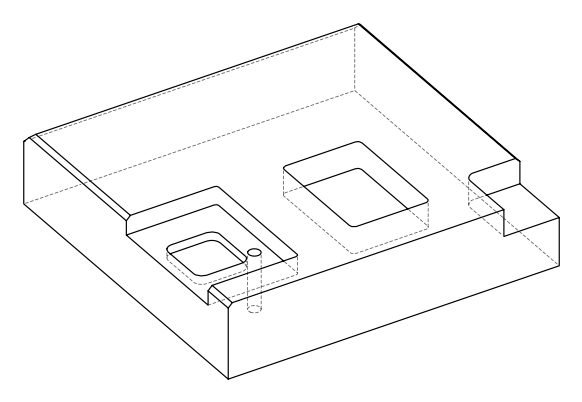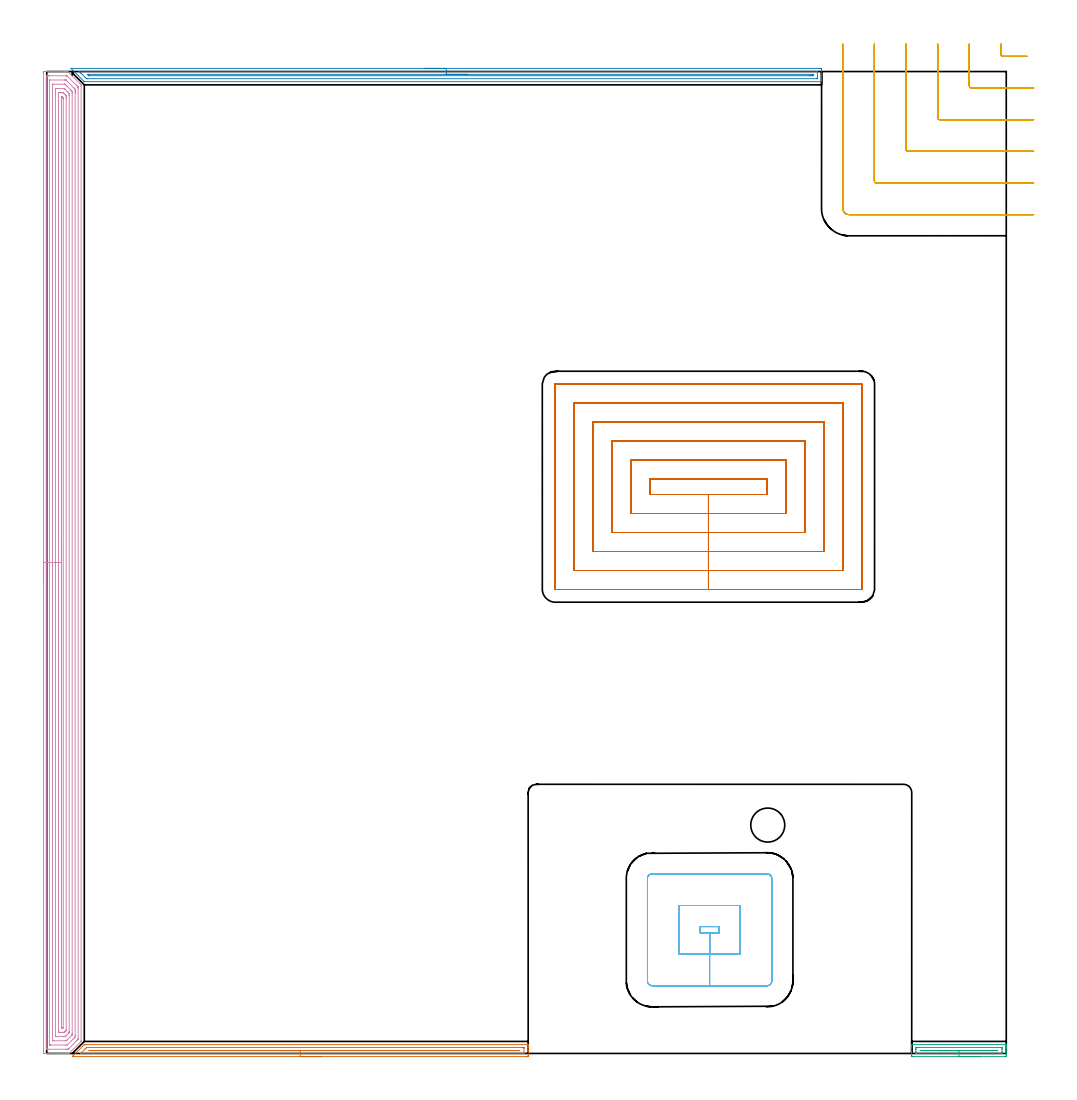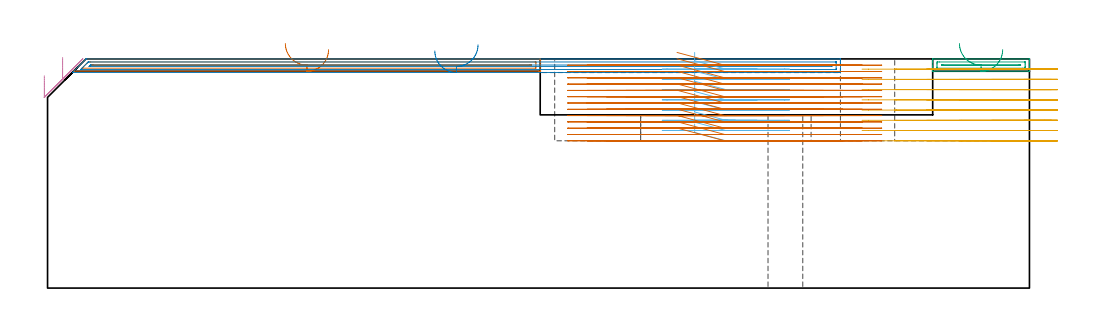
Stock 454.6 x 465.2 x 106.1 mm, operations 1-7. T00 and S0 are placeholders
(PLAN: 11 operations, 6 tool changes, 394.8 min)
(1 AREA_MILL | FG_CHAMFER_SURFACE | UGT0205_001 | 5.26 min | 3630 mm3)
(2 AREA_MILL_1 | FG_CHAMFER_SURFACE_1 | UGT0205_001 | 8.62 min | 7221 mm3)
(3 AREA_MILL_2 | FG_CHAMFER_SURFACE_2 | UGT0205_001 | 1.22 min | 791 mm3)
(4 AREA_MILL_3 | FG_CHAMFER_SURFACE_3 | UGT0205_001 | 26.17 min | 73409 mm3)
(5 MILL_CORNER_NOTCH_RECTANGULAR | CORNER_NOTCH_RECTANGULAR | UGT0201_094 | Follow Part, ap 5, ae 75% | 10.36 min | 256554 mm3)
(6 MILL_RECTANGULAR_POCKET | POCKET_RECTANGULAR_STRAIGHT | UGT0201_094 | Follow Part, ap 5, ae 75% | 7.28 min | 213512 mm3)
(7 MILL_RECTANGULAR_POCKET_1 | POCKET_RECTANGULAR_STRAIGHT_1 | NXT0201_011 | Follow Part, ap 3, ae 75% | 50.12 min | 651468 mm3)
(8 MILL_SLOT | SLOT_PARTIAL_RECTANGULAR | NXT0201_008 | Follow Part, ap 1.5, ae 75% | 285.01 min | 453946 mm3)
(9 SPOT_DRILL | STEP1HOLE | NXT0321_9005460120000 | 0.04 min | 9 mm3)
(10 DRILL_THROUGH_HOLE_INTO_CENTER | STEP1HOLE | NXT0301_065 | 0.35 min | 5463 mm3)
(11 DRILL_TO_ENLARGE_THROUGH_HOLE | STEP1HOLE | UGT0301_285 | 0.36 min | 10752 mm3)
(TOOL UGT0205_001 | Chamfer Mill 20 x 3 x 45 deg. | D20 FL50 Z2)
(TOOL UGT0201_094 | End mill 20 mm | D20 FL38 Z4)
(TOOL NXT0201_011 | ENDMILL 12mm [2P460-1200-NA 1630] | D12 FL38 Z6)
(TOOL NXT0201_008 | ENDMILL 6mm [2P460-0600-NA 1630] | D6 FL26 Z6)
(TOOL NXT0321_9005460120000 | NC Spot Drill, 142deg, 12mm, Carbide, Uncoated | D12 PA142 FL30 Z2)
(TOOL NXT0301_065 | Carbide Drill 9.4mm [860.1-0940-075A1-MM 2214] | D9.4 PA140 FL98 Z2)
(TOOL UGT0301_285 | Twist Drill 16.1 mm | D16.1 PA118 FL125 Z2)
(OP 1 AREA_MILL)
G17 G21 G94 G90
T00 M6
G54
G17 G0 G90 X130.1 Y-1.5 S1061 M3
G43 Z116.1 H0
Z110.4
G94 G1 X130.062 Z109.528 F250.
X129.948 Z108.664
X129.759 Z107.812
X129.497 Z106.98
X129.163 Z106.174
X128.76 Z105.4
X128.291 Z104.664
X127.76 Z103.972
X127.171 Z103.329
X126.528 Z102.74
X125.836 Z102.208
X125.1 Z101.74
X124.326 Z101.337
X123.52 Z101.003
X122.688 Z100.741
X121.836 Z100.552
X120.971 Z100.438
X120.1 Z100.4
X12.337
X12.171 Y-1.497 Z100.403
X12.112 Y-1.492 Z100.406
X12.27 Y-1.33 Z100.566
X12.393 Y-1.206 Z100.692
X12.638 Y-0.962 Z100.938
X17.653 Y4.053 Z105.952
X17.805 Y4.198 Z106.087
X18.038 Y4.2 Z106.1
X227.955
X228.09 Y4.197 Z106.088
X228.093 Y4.147 Z106.039
X228.1 Y3.8 Z105.699
Y3.269 Z105.169
Y2.69 Z104.585
Y1.507 Z103.404
Y0.903 Z102.797
X228.099 Y-0.883 Z101.012
X228.097 Y-1.471 Z100.425
X228.093 Y-1.491 Z100.405
X227.51 Y-1.5 Z100.4
X120.1
Y-0.086 Z101.814
X16.256 Y-0.085 Z101.815
X16.16 Y-0.083 Z101.817
X15.987 Y-0.079 Z101.821
X16.066 Y0.01 Z101.91
X16.159 Y0.107 Z102.007
X16.256 Y0.206 Z102.106
X16.604 Y0.554 Z102.454
X18.038 Y1.989 Z103.889
X18.389 Y2.338 Z104.238
X18.746 Y2.69 Z104.59
X18.841 Y2.779 Z104.679
X19.821 Y2.786 Z104.686
X225.727 Y2.785 Z104.685
X225.823 Y2.784 Z104.684
X226.013 Y2.779 Z104.679
X226.091 Y2.77 Z104.67
X226.094 Y2.743 Z104.643
X226.097 Y2.69 Z104.59
X226.1 Y2.316 Z104.216
X226.099 Y0.53 Z102.43
X226.092 Y0.01 Z101.91
X226.09 Y-0.077 Z101.823
X225.918 Y-0.083 Z101.817
X225.822 Y-0.085 Z101.815
X120.1 Y-0.086 Z101.814
Y1.328 Z103.228
X20.712
X20.287 Y1.33 Z103.23
X20.246 Y1.332 Z103.232
X19.978 Y1.35 Z103.25
X20.248 Y1.368 Z103.268
X20.288 Y1.37 Z103.27
X20.712 Y1.371 Z103.271
X21.137
X223.52
X223.944 Y1.364 Z103.264
X224.056 Y1.349 Z103.249
X223.985 Y1.335 Z103.235
X223.944 Y1.334 Z103.234
X223.519 Y1.33 Z103.23
X223.096 Y1.328 Z103.228
X120.1
X119.228 Z103.266
X118.363 Z103.38
X117.512 Z103.569
X116.68 Z103.832
X115.874 Z104.165
X115.1 Z104.568
X114.364 Z105.037
X113.672 Z105.568
X113.029 Z106.157
X112.439 Z106.801
X111.908 Z107.493
X111.44 Z108.228
X111.037 Z109.002
X110.703 Z109.808
X110.441 Z110.64
X110.252 Z111.492
X110.138 Z112.357
X110.1 Z113.228
G0 Z116.1
M5
M2
(OP 2 AREA_MILL_1)
G17 G21 G94 G90
T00 M6
G54
G17 G0 G90 X179.3 Y466.7 S1061 M3
G43 Z116.1 H0
Z109.8
G94 G1 X179.338 Z108.928 F250.
X179.452 Z108.063
X179.641 Z107.212
X179.903 Z106.38
X180.237 Z105.574
X180.64 Z104.8
X181.108 Z104.064
X181.64 Z103.372
X182.229 Z102.729
X182.872 Z102.14
X183.564 Z101.608
X184.3 Z101.14
X185.074 Z100.737
X185.88 Z100.403
X186.712 Z100.141
X187.563 Z99.952
X188.428 Z99.838
X189.3 Z99.8
X365.991
X366.492 Y466.699 Z99.801
X366.986 Y466.694 Z99.803
X367.091 Y466.691 Z99.805
X367.1 Y466.204 Z100.292
Y463.55 Z102.944
Y462.986 Z103.51
Y462.665 Z103.831
Y462.102 Z104.394
Y461.781 Z104.714
Y461.139 Z105.361
Y460.76 Z105.739
Y460.419 Z106.071
X367.092 Y460.402 Z106.088
X366.939 Y460.4 Z106.1
X17.91
X17.805 Y460.404 Z106.089
X17.789 Y460.415 Z106.079
X17.622 Y460.577 Z105.922
X11.662 Y466.538 Z99.96
X11.56 Y466.646 Z99.852
X11.518 Y466.693 Z99.805
X11.635 Y466.699 Z99.801
X11.662 Y466.7 Z99.8
X189.3
Y465.286 Z101.214
X364.928 Y465.285 Z101.215
X365.022 Y465.284 Z101.216
X365.068 Y465.282 Z101.218
X365.085 Y465.28 Z101.22
X365.09 Y465.27 Z101.23
X365.094 Y465.164 Z101.336
X365.099 Y464.93 Z101.57
Y462.276 Z104.224
X365.095 Y461.885 Z104.615
X365.091 Y461.834 Z104.666
X365.087 Y461.82 Z104.68
X365.081 Y461.819 Z104.681
X365.028 Y461.816 Z104.684
X364.921 Y461.815 Z104.685
X364.706 Y461.814 Z104.686
X19.216
X19.001 Y461.816 Z104.684
X18.894 Y461.819 Z104.681
X18.845 Y461.821 Z104.679
X18.744 Y461.917 Z104.583
X18.357 Y462.295 Z104.205
X16.215 Y464.435 Z102.065
X15.679 Y464.971 Z101.529
X15.481 Y465.173 Z101.327
X15.409 Y465.249 Z101.251
X15.386 Y465.275 Z101.225
X15.405 Y465.279 Z101.221
X15.495 Y465.282 Z101.218
X15.679 Y465.285 Z101.215
X189.3 Y465.286 Z101.214
Y463.872 Z102.628
X362.921 Y463.871 Z102.629
X363.029 Y463.87 Z102.63
X363.067 Y463.868 Z102.632
X363.083 Y463.866 Z102.634
X363.09 Y463.844 Z102.656
X363.094 Y463.727 Z102.773
X363.096 Y463.55 Z102.95
X363.091 Y463.381 Z103.119
X363.074 Y463.235 Z103.265
X362.921 Y463.234 Z103.266
X362.352 Y463.229 Z103.271
X362.028
X361.46 Y463.228 Z103.272
X20.142 Y463.229 Z103.271
X20.034 Y463.23 Z103.27
X19.948 Y463.233 Z103.267
X19.894 Y463.235 Z103.265
X19.852 Y463.26 Z103.24
X19.555 Y463.55 Z102.95
X19.249 Y463.855 Z102.645
X19.248 Y463.866 Z102.634
X19.249 Y463.867 Z102.633
X19.819 Y463.871 Z102.629
X189.3 Y463.872 Z102.628
X190.172 Z102.666
X191.036 Z102.78
X191.888 Z102.969
X192.72 Z103.231
X193.526 Z103.565
X194.3 Z103.968
X195.036 Z104.437
X195.728 Z104.968
X196.371 Z105.557
X196.96 Z106.201
X197.491 Z106.893
X197.96 Z107.628
X198.363 Z108.402
X198.697 Z109.208
X198.959 Z110.04
X199.148 Z110.892
X199.262 Z111.757
X199.3 Z112.628
G0 Z116.1
M5
M2
(OP 3 AREA_MILL_2)
G17 G21 G94 G90
T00 M6
G54
G17 G0 G90 X442.2 Y-1.5 S1061 M3
G43 Z116.1 H0
Z110.4
G94 G1 X442.162 Z109.528 F250.
X442.048 Z108.663
X441.859 Z107.812
X441.597 Z106.98
X441.263 Z106.174
X440.86 Z105.4
X440.392 Z104.664
X439.861 Z103.972
X439.271 Z103.329
X438.628 Z102.74
X437.936 Z102.208
X437.2 Z101.74
X436.426 Z101.337
X435.62 Z101.003
X434.788 Z100.741
X433.937 Z100.552
X433.072 Z100.438
X432.2 Z100.4
X410.38 Y-1.499 Z100.401
X409.807 Y-1.491 Z100.405
X409.803 Y-1.462 Z100.434
X409.8 Y-0.883 Z101.012
Y-0.571 Z101.324
Y0.01 Z101.905
Y0.634 Z102.531
Y0.903 Z102.8
Y2.69 Z104.585
Y3.229 Z105.128
Y3.828 Z105.726
X409.803 Y4.149 Z106.041
X409.806 Y4.186 Z106.077
X409.809 Y4.197 Z106.088
X409.935 Y4.2 Z106.1
X454.466
X454.59 Y4.197 Z106.088
X454.593 Y4.151 Z106.043
X454.6 Y3.828 Z105.727
Y3.229 Z105.128
Y2.69 Z104.585
Y0.634 Z102.531
Y0.01 Z101.905
Y-0.571 Z101.324
Y-0.883 Z101.012
X454.597 Y-1.462 Z100.434
X454.593 Y-1.491 Z100.405
X454.02 Y-1.5 Z100.4
X432.2
Y-0.086 Z101.814
X412.066 Y-0.085 Z101.815
X411.875 Y-0.081 Z101.819
X411.824 Y-0.079 Z101.821
X411.81 Y-0.07 Z101.83
X411.805 Y-0.041 Z101.859
X411.802 Y0.01 Z101.91
X411.8 Y0.372 Z102.272
Y0.903 Z102.803
Y1.797 Z103.697
X411.801 Y2.158 Z104.058
X411.808 Y2.69 Z104.59
X411.81 Y2.774 Z104.674
X411.97 Y2.781 Z104.681
X412.067 Y2.785 Z104.685
X412.161
X412.956 Y2.786 Z104.686
X452.335 Y2.785 Z104.685
X452.525 Y2.781 Z104.681
X452.576 Y2.779 Z104.679
X452.59 Y2.77 Z104.67
X452.595 Y2.741 Z104.641
X452.598 Y2.69 Z104.59
X452.6 Y2.328 Z104.228
Y1.797 Z103.697
Y0.903 Z102.803
X452.599 Y0.542 Z102.442
X452.593 Y0.01 Z101.91
X452.59 Y-0.074 Z101.826
X452.43 Y-0.082 Z101.818
X452.334 Y-0.085 Z101.815
X452.239 Y-0.086 Z101.814
X451.444
X432.2
Y1.328 Z103.228
X414.876
X414.408 Y1.329 Z103.229
X413.986 Y1.333 Z103.233
X413.942 Y1.336 Z103.236
X413.84 Y1.351 Z103.251
X413.901 Y1.365 Z103.265
X413.942 Y1.366 Z103.266
X414.366 Y1.371 Z103.271
X414.409
X450.034
X450.458 Y1.364 Z103.264
X450.56 Y1.349 Z103.249
X450.499 Y1.335 Z103.235
X450.458 Y1.334 Z103.234
X450.033 Y1.33 Z103.23
X449.61 Y1.328 Z103.228
X432.2
X431.329 Z103.266
X430.464 Z103.38
X429.612 Z103.569
X428.78 Z103.832
X427.974 Z104.165
X427.2 Z104.568
X426.464 Z105.037
X425.772 Z105.568
X425.129 Z106.157
X424.54 Z106.801
X424.009 Z107.493
X423.54 Z108.228
X423.137 Z109.002
X422.803 Z109.808
X422.541 Z110.64
X422.352 Z111.492
X422.238 Z112.357
X422.2 Z113.228
G0 Z116.1
M5
M2
(OP 4 AREA_MILL_3)
G17 G21 G94 G90
T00 M6
G54
G17 G0 G90 X-1.5 Y222.6 S1061 M3
G43 Z116.1 H0
Z98.3
G94 G1 Y222.638 Z97.428 F250.
Y222.752 Z96.564
Y222.941 Z95.712
Y223.203 Z94.88
Y223.537 Z94.074
Y223.94 Z93.3
Y224.408 Z92.564
Y224.94 Z91.872
Y225.529 Z91.229
Y226.172 Z90.64
Y226.864 Z90.108
Y227.6 Z89.64
Y228.374 Z89.237
Y229.18 Z88.903
Y230.012 Z88.641
Y230.864 Z88.452
Y231.728 Z88.338
Y232.6 Z88.3
Y464.181
X-1.499 Y464.574 Z88.301
X-1.494 Y465.069 Z88.304
X-1.492 Y465.191 Z88.306
X-1.004 Y465.195 Z88.793
X-0.384 Y465.2 Z89.413
X6.958 Z96.752
X8.372 Z98.169
X8.727 Z98.522
X9.522 Z99.321
X9.612 Z99.41
X9.99 Y465.199 Z99.788
X10.03 Y465.17 Z99.83
X10.791 Y464.411 Z100.587
X15.804 Y459.397 Z105.602
X16.249 Y458.95 Z106.049
X16.299 Y458.895 Z106.084
X16.3 Y458.316 Z106.1
Y5.99
X16.298 Y5.705 Z106.085
X16.26 Y5.659 Z106.058
X10.791 Y0.189 Z100.587
X10.628 Y0.03 Z100.424
X10.593 Y0.003 Z100.388
X10.407 Y0. Z100.206
X9.612 Z99.406
X8.373 Z98.169
X7.842 Z97.636
X-0.385 Z89.413
X-1.004 Y0.002 Z88.793
X-1.222 Y0.004 Z88.576
X-1.492 Y0.009 Z88.306
X-1.494 Y0.131 Z88.304
X-1.498 Y0.626 Z88.302
X-1.5 Y1.127 Z88.3
Y232.6
X-0.086 Z89.714
X-0.085 Y463.001 Z89.715
X-0.084 Y463.108 Z89.716
X-0.081 Y463.161 Z89.719
X-0.08 Y463.181 Z89.72
X-0.053 Y463.19 Z89.747
X0.358 Y463.198 Z90.158
X0.765 Y463.199 Z90.565
X1.24 Y463.2 Z91.04
X9.203 Y463.199 Z99.003
X9.407 Y463.194 Z99.207
X9.508 Y463.19 Z99.308
X9.559 Y463.179 Z99.359
X9.612 Y463.131 Z99.412
X9.963 Y462.786 Z99.763
X14.035 Y458.715 Z103.835
X14.432 Y458.316 Z104.232
X14.837 Y457.901 Z104.637
X14.879 Y457.854 Z104.679
X14.881 Y457.832 Z104.681
X14.884 Y457.779 Z104.684
X14.885 Y457.671 Z104.685
X14.886 Y457.456 Z104.686
X14.885 Y6.918 Z104.685
X14.884 Y6.884 Z104.684
X14.879 Y6.778 Z104.679
X14.869 Y6.73 Z104.669
X14.829 Y6.688 Z104.629
X14.698 Y6.55 Z104.498
X14.531 Y6.382 Z104.331
X14.14 Y5.99 Z103.94
X10.496 Y2.348 Z100.296
X10.219 Y2.081 Z100.019
X10.138 Y2.01 Z99.938
X10.017 Y2.004 Z99.817
X9.612 Y2.001 Z99.412
X9.136 Y2. Z98.936
X0.765 Z90.565
X0.289 Y2.002 Z90.089
X0.04 Y2.007 Z89.84
X-0.079 Y2.011 Z89.721
X-0.085 Y2.379 Z89.715
Y2.414
X-0.086 Y232.6 Z89.714
X1.328 Z91.128
X1.329 Y460.429 Z91.129
X1.332 Y460.998 Z91.132
X1.335 Y461.159 Z91.135
X1.337 Y461.19 Z91.137
X1.384 Y461.194 Z91.184
X1.452 Y461.199 Z91.252
X8.527 Y461.2 Z98.327
X8.727 Y461.199 Z98.527
X8.927 Y461.197 Z98.727
X9.059 Y461.191 Z98.859
X9.101 Y461.188 Z98.901
X9.119 Y461.174 Z98.919
X9.157 Y461.141 Z98.957
X9.302 Y460.998 Z99.102
X12.878 Y457.422 Z102.678
X13.15 Y457.146 Z102.95
X13.453 Y456.836 Z103.253
X13.464 Y456.529 Z103.264
X13.468 Y456.207 Z103.268
X13.471 Y455.635 Z103.271
Y455.31
Y8.671
X13.469 Y8.349 Z103.269
X13.464 Y7.778 Z103.264
X13.31 Y7.616 Z103.11
X13.15 Y7.452 Z102.95
X12.869 Y7.168 Z102.669
X12.585 Y6.884 Z102.385
X9.901 Y4.202 Z99.701
X9.752 Y4.06 Z99.552
X9.706 Y4.017 Z99.506
X9.612 Y4.01 Z99.412
X8.926 Y4.001 Z98.726
X1.849 Z91.649
X1.65 Y4.004 Z91.45
X1.45 Y4.01 Z91.25
X1.335 Y4.017 Z91.135
X1.332 Y4.094 Z91.132
X1.33 Y4.202 Z91.13
X1.329 Y4.526 Z91.129
X1.328 Y232.6 Z91.128
X2.743 Z92.543
Y458.999
X2.745 Y459.098 Z92.545
X2.747 Y459.157 Z92.547
X2.749 Y459.184 Z92.549
X2.765 Y459.19 Z92.565
X2.982 Y459.194 Z92.782
X3.419 Y459.2 Z93.219
X8.29 Y459.199 Z98.09
X8.508 Y459.197 Z98.308
X8.617 Y459.193 Z98.417
X8.643 Y459.19 Z98.443
X8.67 Y459.169 Z98.47
X8.727 Y459.119 Z98.527
X9.535 Y458.316 Z99.335
X11.323 Y456.529 Z101.123
X11.381 Y456.47 Z101.181
X11.795 Y456.051 Z101.595
X12.002 Y455.838 Z101.802
X12.05 Y455.787 Z101.85
X12.053 Y455.732 Z101.853
X12.055 Y455.635 Z101.855
X12.057 Y454.951 Z101.857
Y454.741
Y9.565
X12.055 Y8.884 Z101.855
X12.052 Y8.83 Z101.852
X12.049 Y8.81 Z101.849
X12.034 Y8.792 Z101.834
X11.921 Y8.671 Z101.721
X9.612 Y6.361 Z99.412
X9.426 Y6.177 Z99.226
X9.324 Y6.081 Z99.124
X9.263 Y6.023 Z99.063
X9.164 Y6.01 Z98.964
X8.717 Y6. Z98.517
X3.409 Z93.209
X2.98 Y6.005 Z92.78
X2.766 Y6.01 Z92.566
X2.749 Y6.013 Z92.549
X2.747 Y6.03 Z92.547
X2.744 Y6.068 Z92.544
X2.743 Y6.123 Z92.543
Y232.6
X4.157 Z93.957
Y456.677
X4.158 Y456.825 Z93.958
X4.163 Y457.122 Z93.963
X4.165 Y457.191 Z93.965
X4.18 Y457.194 Z93.98
X4.221 Y457.197 Z94.021
X4.304 Y457.199 Z94.104
X4.524 Y457.2 Z94.324
X8.064 Y457.198 Z97.864
X8.145 Y457.194 Z97.945
X8.185 Y457.19 Z97.985
X8.301 Y457.088 Z98.101
X8.582 Y456.816 Z98.382
X8.727 Y456.674 Z98.527
X9.766 Y455.635 Z99.566
X10.496 Y454.894 Z100.296
X10.636 Y454.741 Z100.436
X10.638 Y454.597 Z100.438
X10.643 Y453.847 Z100.443
Y453.698
X10.642 Y10.312 Z100.442
X10.641 Y10.163 Z100.441
X10.636 Y9.87 Z100.436
X10.576 Y9.786 Z100.376
X10.496 Y9.698 Z100.296
X10.432 Y9.631 Z100.232
X10.367 Y9.565 Z100.167
X9.473 Y8.671 Z99.273
X9.098 Y8.297 Z98.898
X8.973 Y8.174 Z98.773
X8.873 Y8.078 Z98.673
X8.807 Y8.017 Z98.607
X8.727 Y8.01 Z98.527
X8.504 Y8.003 Z98.304
X7.842 Y8. Z97.642
X7.622 Z97.422
X4.304 Y8.001 Z94.104
X4.209 Y8.003 Z94.009
X4.182 Y8.006 Z93.982
X4.171 Y8.009 Z93.971
X4.164 Y8.03 Z93.964
X4.161 Y8.226 Z93.961
X4.158 Y8.523 Z93.958
X4.157 Y232.6 Z93.957
X5.571 Z95.371
X5.572 Y454.741 Z95.372
X5.573 Y454.994 Z95.373
X5.576 Y455.121 Z95.376
X5.578 Y455.176 Z95.378
X5.626 Y455.192 Z95.426
X6.073 Y455.197 Z95.873
X6.504 Y455.2 Z96.304
X6.958 Z96.758
X7.389 Y455.199 Z97.189
X7.615 Y455.194 Z97.415
X7.727 Y455.19 Z97.527
X7.842 Y455.099 Z97.642
X8.209 Y454.741 Z98.009
X8.727 Y454.223 Z98.527
X9.099 Y453.847 Z98.899
X9.222 Y453.715 Z99.022
X9.224 Y453.593 Z99.024
X9.227 Y453.341 Z99.027
X9.228 Y452.953 Z99.028
X9.229 Y452.446 Z99.029
X9.228 Y11.1 Z99.028
X9.227 Y10.973 Z99.027
X9.224 Y10.91 Z99.024
X9.222 Y10.883 Z99.022
X9.208 Y10.867 Z99.008
X8.812 Y10.459 Z98.612
X8.769 Y10.417 Z98.569
X8.727 Y10.375 Z98.527
X8.457 Y10.11 Z98.257
X8.379 Y10.037 Z98.179
X8.348 Y10.01 Z98.148
X8.292 Y10.005 Z98.092
X7.842 Y10.001 Z97.642
X7.412 Y10. Z97.212
X6.527 Z96.327
X6.073 Y10.001 Z95.873
X5.639 Y10.004 Z95.439
X5.581 Y10.01 Z95.381
X5.578 Y10.066 Z95.378
X5.574 Y10.459 Z95.374
X5.571 Y10.966 Z95.371
Y11.353
Y232.6
X6.985 Z96.785
X6.986 Y452.953 Z96.786
X6.992 Y453.155 Z96.792
X6.999 Y453.191 Z96.799
X7.039 Y453.194 Z96.839
X7.096 Y453.197 Z96.896
X7.182 Y453.199 Z96.982
X7.235 Y453.197 Z97.035
X7.277 Y453.193 Z97.077
X7.303 Y453.188 Z97.103
X7.329 Y453.164 Z97.129
X7.547 Y452.953 Z97.347
X7.727 Y452.767 Z97.527
X7.808 Y452.682 Z97.608
X7.81 Y452.633 Z97.61
X7.812 Y452.527 Z97.612
X7.815 Y452.102 Z97.615
Y12.247
X7.808 Y12.036 Z97.608
X7.359 Y12.01 Z97.159
X7.201 Y12.002 Z97.001
X7.074 Y12.001 Z96.874
X7.046 Y12.002 Z96.846
X7.019 Y12.005 Z96.819
X6.995 Y12.009 Z96.795
X6.992 Y12.042 Z96.792
X6.986 Y12.219 Z96.786
Y12.247
X6.985 Y232.6 Z96.785
Y233.472 Z96.823
Y234.336 Z96.937
Y235.188 Z97.126
Y236.02 Z97.388
Y236.826 Z97.722
Y237.6 Z98.125
Y238.336 Z98.594
Y239.028 Z99.125
Y239.671 Z99.714
Y240.26 Z100.357
Y240.792 Z101.05
Y241.26 Z101.785
Y241.663 Z102.559
Y241.997 Z103.365
Y242.259 Z104.197
Y242.448 Z105.049
Y242.562 Z105.914
Y242.6 Z106.785
G0 Z116.1
M5
M2
(OP 5 MILL_CORNER_NOTCH_RECTANGULAR)
G17 G21 G94 G90
T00 M6
G54
G17 G0 G90 X452.1 Y478.2 S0 M3
G43 Z116.1 H0
Z101.362
G94 G1 Y475.2 F250.
Y473.394 F500.
G3 X453.094 Y472.4 R1.
G1 X461.54
X464.54 F250.
G0 Z116.1
X437.1 Y478.2
Z101.362
G1 Y475.2
Y458.394 F500.
G3 X438.094 Y457.4 R1.
G1 X464.6
X467.6 F250.
G0 Z116.1
X422.1 Y478.2
Z101.362
G1 Y475.2
Y443.394 F500.
G3 X423.094 Y442.4 R1.
G1 X464.6
X467.6 F250.
G0 Z116.1
X407.1 Y478.2
Z101.362
G1 Y475.2
Y428.395 F500.
G3 X408.095 Y427.4 R1.
G1 X464.6
X467.6 F250.
G0 Z116.1
X392.1 Y478.2
Z101.362
G1 Y475.2
Y413.395 F500.
G3 X393.095 Y412.4 R1.
G1 X464.6
X467.6 F250.
G0 Z116.1
X377.1 Y478.2
Z101.362
G1 Y475.2
Y400.4 F500.
G3 X380.1 Y397.4 R3.
G1 X464.6
X467.6 F250.
G0 Z116.1
X452.1 Y478.2
Z96.625
G1 Y475.2
Y473.394 F500.
G3 X453.094 Y472.4 R1.
G1 X461.54
X464.54 F250.
G0 Z116.1
X437.1 Y478.2
Z96.625
G1 Y475.2
Y458.394 F500.
G3 X438.094 Y457.4 R1.
G1 X464.6
X467.6 F250.
G0 Z116.1
X422.1 Y478.2
Z96.625
G1 Y475.2
Y443.394 F500.
G3 X423.094 Y442.4 R1.
G1 X464.6
X467.6 F250.
G0 Z116.1
X407.1 Y478.2
Z96.625
G1 Y475.2
Y428.395 F500.
G3 X408.095 Y427.4 R1.
G1 X464.6
X467.6 F250.
G0 Z116.1
X392.1 Y478.2
Z96.625
G1 Y475.2
Y413.395 F500.
G3 X393.095 Y412.4 R1.
G1 X464.6
X467.6 F250.
G0 Z116.1
X377.1 Y478.2
Z96.625
G1 Y475.2
Y400.4 F500.
G3 X380.1 Y397.4 R3.
G1 X464.6
X467.6 F250.
G0 Z116.1
X452.1 Y478.2
Z91.887
G1 Y475.2
Y473.394 F500.
G3 X453.094 Y472.4 R1.
G1 X461.54
X464.54 F250.
G0 Z116.1
X437.1 Y478.2
Z91.887
G1 Y475.2
Y458.394 F500.
G3 X438.094 Y457.4 R1.
G1 X464.6
X467.6 F250.
G0 Z116.1
X422.1 Y478.2
Z91.887
G1 Y475.2
Y443.394 F500.
G3 X423.094 Y442.4 R1.
G1 X464.6
X467.6 F250.
G0 Z116.1
X407.1 Y478.2
Z91.887
G1 Y475.2
Y428.395 F500.
G3 X408.095 Y427.4 R1.
G1 X464.6
X467.6 F250.
G0 Z116.1
X392.1 Y478.2
Z91.887
G1 Y475.2
Y413.395 F500.
G3 X393.095 Y412.4 R1.
G1 X464.6
X467.6 F250.
G0 Z116.1
X377.1 Y478.2
Z91.887
G1 Y475.2
Y400.4 F500.
G3 X380.1 Y397.4 R3.
G1 X464.6
X467.6 F250.
G0 Z116.1
X452.1 Y478.2
Z87.15
G1 Y475.2
Y473.394 F500.
G3 X453.094 Y472.4 R1.
G1 X461.54
X464.54 F250.
G0 Z116.1
X437.1 Y478.2
Z87.15
G1 Y475.2
Y458.394 F500.
G3 X438.094 Y457.4 R1.
G1 X464.6
X467.6 F250.
G0 Z116.1
X422.1 Y478.2
Z87.15
G1 Y475.2
Y443.394 F500.
G3 X423.094 Y442.4 R1.
G1 X464.6
X467.6 F250.
G0 Z116.1
X407.1 Y478.2
Z87.15
G1 Y475.2
Y428.395 F500.
G3 X408.095 Y427.4 R1.
G1 X464.6
X467.6 F250.
G0 Z116.1
X392.1 Y478.2
Z87.15
G1 Y475.2
Y413.395 F500.
G3 X393.095 Y412.4 R1.
G1 X464.6
X467.6 F250.
G0 Z116.1
X377.1 Y478.2
Z87.15
G1 Y475.2
Y400.4 F500.
G3 X380.1 Y397.4 R3.
G1 X464.6
X467.6 F250.
G0 Z116.1
X452.1 Y478.2
Z82.412
G1 Y475.2
Y473.394 F500.
G3 X453.094 Y472.4 R1.
G1 X461.54
X464.54 F250.
G0 Z116.1
X437.1 Y478.2
Z82.412
G1 Y475.2
Y458.394 F500.
G3 X438.094 Y457.4 R1.
G1 X464.6
X467.6 F250.
G0 Z116.1
X422.1 Y478.2
Z82.412
G1 Y475.2
Y443.394 F500.
G3 X423.094 Y442.4 R1.
G1 X464.6
X467.6 F250.
G0 Z116.1
X407.1 Y478.2
Z82.412
G1 Y475.2
Y428.395 F500.
G3 X408.095 Y427.4 R1.
G1 X464.6
X467.6 F250.
G0 Z116.1
X392.1 Y478.2
Z82.412
G1 Y475.2
Y413.395 F500.
G3 X393.095 Y412.4 R1.
G1 X464.6
X467.6 F250.
G0 Z116.1
X377.1 Y478.2
Z82.412
G1 Y475.2
Y400.4 F500.
G3 X380.1 Y397.4 R3.
G1 X464.6
X467.6 F250.
G0 Z116.1
X452.1 Y478.2
Z77.675
G1 Y475.2
Y473.394 F500.
G3 X453.094 Y472.4 R1.
G1 X461.54
X464.54 F250.
G0 Z116.1
X437.1 Y478.2
Z77.675
G1 Y475.2
Y458.394 F500.
G3 X438.094 Y457.4 R1.
G1 X464.6
X467.6 F250.
G0 Z116.1
X422.1 Y478.2
Z77.675
G1 Y475.2
Y443.394 F500.
G3 X423.094 Y442.4 R1.
G1 X464.6
X467.6 F250.
G0 Z116.1
X407.1 Y478.2
Z77.675
G1 Y475.2
Y428.395 F500.
G3 X408.095 Y427.4 R1.
G1 X464.6
X467.6 F250.
G0 Z116.1
X392.1 Y478.2
Z77.675
G1 Y475.2
Y413.395 F500.
G3 X393.095 Y412.4 R1.
G1 X464.6
X467.6 F250.
G0 Z116.1
X377.1 Y478.2
Z77.675
G1 Y475.2
Y400.4 F500.
G3 X380.1 Y397.4 R3.
G1 X464.6
X467.6 F250.
G0 Z116.1
X452.1 Y478.2
Z72.937
G1 Y475.2
Y473.394 F500.
G3 X453.094 Y472.4 R1.
G1 X461.54
X464.54 F250.
G0 Z116.1
X437.1 Y478.2
Z72.937
G1 Y475.2
Y458.394 F500.
G3 X438.094 Y457.4 R1.
G1 X464.6
X467.6 F250.
G0 Z116.1
X422.1 Y478.2
Z72.937
G1 Y475.2
Y443.394 F500.
G3 X423.094 Y442.4 R1.
G1 X464.6
X467.6 F250.
G0 Z116.1
X407.1 Y478.2
Z72.937
G1 Y475.2
Y428.395 F500.
G3 X408.095 Y427.4 R1.
G1 X464.6
X467.6 F250.
G0 Z116.1
X392.1 Y478.2
Z72.937
G1 Y475.2
Y413.395 F500.
G3 X393.095 Y412.4 R1.
G1 X464.6
X467.6 F250.
G0 Z116.1
X377.1 Y478.2
Z72.937
G1 Y475.2
Y400.4 F500.
G3 X380.1 Y397.4 R3.
G1 X464.6
X467.6 F250.
G0 Z116.1
X452.1 Y478.2
Z68.2
G1 Y475.2
Y473.394 F500.
G3 X453.094 Y472.4 R1.
G1 X461.54
X464.54 F250.
G0 Z116.1
X437.1 Y478.2
Z68.2
G1 Y475.2
Y458.394 F500.
G3 X438.094 Y457.4 R1.
G1 X464.6
X467.6 F250.
G0 Z116.1
X422.1 Y478.2
Z68.2
G1 Y475.2
Y443.394 F500.
G3 X423.094 Y442.4 R1.
G1 X464.6
X467.6 F250.
G0 Z116.1
X407.1 Y478.2
Z68.2
G1 Y475.2
Y428.395 F500.
G3 X408.095 Y427.4 R1.
G1 X464.6
X467.6 F250.
G0 Z116.1
X392.1 Y478.2
Z68.2
G1 Y475.2
Y413.395 F500.
G3 X393.095 Y412.4 R1.
G1 X464.6
X467.6 F250.
G0 Z116.1
X377.1 Y478.2
Z68.2
G1 Y475.2
Y400.4 F500.
G3 X380.1 Y397.4 R3.
G1 X464.6
X467.6 F250.
G0 Z116.1
M5
M2
(OP 6 MILL_RECTANGULAR_POCKET)
G17 G21 G94 G90
T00 M6
G54
G17 G0 G90 X299.6 Y61.527 S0 M3
G43 Z116.1 H0
Z109.1
G94 G1 Y47.1 Z105.234 F250.
X314.05 Z101.362
Y57.1
X318.5 F500.
Y60.1
X309.6
Y57.1
X314.05
Y47.1
X328.5
Y70.1
X299.6
Y47.1
X314.05
Y32.1
X341.3
G3 X343.5 Y34.3 R2.2
G1 Y82.9
G3 X341.3 Y85.1 R2.2
G1 X286.8
G3 X284.6 Y82.9 R2.2
G1 Y34.3
G3 X286.8 Y32.1 R2.2
G1 X314.05
X315.05
G0 X299.6 Y61.527 Z104.362
G1 Y47.1 Z100.497 F250.
X314.05 Z96.625
Y57.1
X318.5 F500.
Y60.1
X309.6
Y57.1
X314.05
Y47.1
X328.5
Y70.1
X299.6
Y47.1
X314.05
Y32.1
X341.3
G3 X343.5 Y34.3 R2.2
G1 Y82.9
G3 X341.3 Y85.1 R2.2
G1 X286.8
G3 X284.6 Y82.9 R2.2
G1 Y34.3
G3 X286.8 Y32.1 R2.2
G1 X314.05
X315.05
G0 X299.6 Y61.527 Z99.625
G1 Y47.1 Z95.759 F250.
X314.05 Z91.887
Y57.1
X318.5 F500.
Y60.1
X309.6
Y57.1
X314.05
Y47.1
X328.5
Y70.1
X299.6
Y47.1
X314.05
Y32.1
X341.3
G3 X343.5 Y34.3 R2.2
G1 Y82.9
G3 X341.3 Y85.1 R2.2
G1 X286.8
G3 X284.6 Y82.9 R2.2
G1 Y34.3
G3 X286.8 Y32.1 R2.2
G1 X314.05
X315.05
G0 X299.6 Y61.527 Z94.887
G1 Y47.1 Z91.022 F250.
X314.05 Z87.15
Y57.1
X318.5 F500.
Y60.1
X309.6
Y57.1
X314.05
Y47.1
X328.5
Y70.1
X299.6
Y47.1
X314.05
Y32.1
X341.3
G3 X343.5 Y34.3 R2.2
G1 Y82.9
G3 X341.3 Y85.1 R2.2
G1 X286.8
G3 X284.6 Y82.9 R2.2
G1 Y34.3
G3 X286.8 Y32.1 R2.2
G1 X314.05
X315.05
G0 X299.6 Y61.527 Z90.15
G1 Y47.1 Z86.284 F250.
X314.05 Z82.412
Y57.1
X318.5 F500.
Y60.1
X309.6
Y57.1
X314.05
Y47.1
X328.5
Y70.1
X299.6
Y47.1
X314.05
Y32.1
X341.3
G3 X343.5 Y34.3 R2.2
G1 Y82.9
G3 X341.3 Y85.1 R2.2
G1 X286.8
G3 X284.6 Y82.9 R2.2
G1 Y34.3
G3 X286.8 Y32.1 R2.2
G1 X314.05
X315.05
G0 X299.6 Y61.527 Z85.412
G1 Y47.1 Z81.547 F250.
X314.05 Z77.675
Y57.1
X318.5 F500.
Y60.1
X309.6
Y57.1
X314.05
Y47.1
X328.5
Y70.1
X299.6
Y47.1
X314.05
Y32.1
X341.3
G3 X343.5 Y34.3 R2.2
G1 Y82.9
G3 X341.3 Y85.1 R2.2
G1 X286.8
G3 X284.6 Y82.9 R2.2
G1 Y34.3
G3 X286.8 Y32.1 R2.2
G1 X314.05
X315.05
G0 X299.6 Y61.527 Z80.675
G1 Y47.1 Z76.809 F250.
X314.05 Z72.937
Y57.1
X318.5 F500.
Y60.1
X309.6
Y57.1
X314.05
Y47.1
X328.5
Y70.1
X299.6
Y47.1
X314.05
Y32.1
X341.3
G3 X343.5 Y34.3 R2.2
G1 Y82.9
G3 X341.3 Y85.1 R2.2
G1 X286.8
G3 X284.6 Y82.9 R2.2
G1 Y34.3
G3 X286.8 Y32.1 R2.2
G1 X314.05
X315.05
G0 X299.6 Y61.527 Z75.937
G1 Y47.1 Z72.072 F250.
X314.05 Z68.2
Y57.1
X318.5 F500.
Y60.1
X309.6
Y57.1
X314.05
Y47.1
X328.5
Y70.1
X299.6
Y47.1
X314.05
Y32.1
X341.3
G3 X343.5 Y34.3 R2.2
G1 Y82.9
G3 X341.3 Y85.1 R2.2
G1 X286.8
G3 X284.6 Y82.9 R2.2
G1 Y34.3
G3 X286.8 Y32.1 R2.2
G1 X314.05
X315.05
G0 Z116.1
M5
M2
(OP 7 MILL_RECTANGULAR_POCKET_1)
G17 G21 G94 G90
T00 M6
G54
G17 G0 G90 X291.424 Y264.8 S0 M3
G43 Z116.1 H1
Z109.1
G94 G1 X313.5 Z103.185 F250.
X341.2 F500.
Y272.2
X285.8
Y264.8
X313.5
Y255.8
X350.2
Y281.2
X276.8
Y255.8
X313.5
Y246.8
X359.2
Y290.2
X267.8
Y246.8
X313.5
Y237.8
X368.2
Y299.2
X258.8
Y237.8
X313.5
Y228.8
X377.2
Y308.2
X249.8
Y228.8
X313.5
Y219.8
X386.
G3 X386.2 Y220. R0.2
G1 Y317.
G3 X386. Y317.2 R0.2
G1 X241.
G3 X240.8 Y317. R0.2
G1 Y220.
G3 X241. Y219.8 R0.2
G1 X313.5
X314.5
G0 X291.424 Y264.8 Z106.185
G1 X313.5 Z100.269 F250.
X341.2 F500.
Y272.2
X285.8
Y264.8
X313.5
Y255.8
X350.2
Y281.2
X276.8
Y255.8
X313.5
Y246.8
X359.2
Y290.2
X267.8
Y246.8
X313.5
Y237.8
X368.2
Y299.2
X258.8
Y237.8
X313.5
Y228.8
X377.2
Y308.2
X249.8
Y228.8
X313.5
Y219.8
X386.
G3 X386.2 Y220. R0.2
G1 Y317.
G3 X386. Y317.2 R0.2
G1 X241.
G3 X240.8 Y317. R0.2
G1 Y220.
G3 X241. Y219.8 R0.2
G1 X313.5
X314.5
G0 X291.424 Y264.8 Z103.269
G1 X313.5 Z97.354 F250.
X341.2 F500.
Y272.2
X285.8
Y264.8
X313.5
Y255.8
X350.2
Y281.2
X276.8
Y255.8
X313.5
Y246.8
X359.2
Y290.2
X267.8
Y246.8
X313.5
Y237.8
X368.2
Y299.2
X258.8
Y237.8
X313.5
Y228.8
X377.2
Y308.2
X249.8
Y228.8
X313.5
Y219.8
X386.
G3 X386.2 Y220. R0.2
G1 Y317.
G3 X386. Y317.2 R0.2
G1 X241.
G3 X240.8 Y317. R0.2
G1 Y220.
G3 X241. Y219.8 R0.2
G1 X313.5
X314.5
G0 X291.424 Y264.8 Z100.354
G1 X313.5 Z94.438 F250.
X341.2 F500.
Y272.2
X285.8
Y264.8
X313.5
Y255.8
X350.2
Y281.2
X276.8
Y255.8
X313.5
Y246.8
X359.2
Y290.2
X267.8
Y246.8
X313.5
Y237.8
X368.2
Y299.2
X258.8
Y237.8
X313.5
Y228.8
X377.2
Y308.2
X249.8
Y228.8
X313.5
Y219.8
X386.
G3 X386.2 Y220. R0.2
G1 Y317.
G3 X386. Y317.2 R0.2
G1 X241.
G3 X240.8 Y317. R0.2
G1 Y220.
G3 X241. Y219.8 R0.2
G1 X313.5
X314.5
G0 X291.424 Y264.8 Z97.438
G1 X313.5 Z91.523 F250.
X341.2 F500.
Y272.2
X285.8
Y264.8
X313.5
Y255.8
X350.2
Y281.2
X276.8
Y255.8
X313.5
Y246.8
X359.2
Y290.2
X267.8
Y246.8
X313.5
Y237.8
X368.2
Y299.2
X258.8
Y237.8
X313.5
Y228.8
X377.2
Y308.2
X249.8
Y228.8
X313.5
Y219.8
X386.
G3 X386.2 Y220. R0.2
G1 Y317.
G3 X386. Y317.2 R0.2
G1 X241.
G3 X240.8 Y317. R0.2
G1 Y220.
G3 X241. Y219.8 R0.2
G1 X313.5
X314.5
G0 X291.424 Y264.8 Z94.523
G1 X313.5 Z88.608 F250.
X341.2 F500.
Y272.2
X285.8
Y264.8
X313.5
Y255.8
X350.2
Y281.2
X276.8
Y255.8
X313.5
Y246.8
X359.2
Y290.2
X267.8
Y246.8
X313.5
Y237.8
X368.2
Y299.2
X258.8
Y237.8
X313.5
Y228.8
X377.2
Y308.2
X249.8
Y228.8
X313.5
Y219.8
X386.
G3 X386.2 Y220. R0.2
G1 Y317.
G3 X386. Y317.2 R0.2
G1 X241.
G3 X240.8 Y317. R0.2
G1 Y220.
G3 X241. Y219.8 R0.2
G1 X313.5
X314.5
G0 X291.424 Y264.8 Z91.608
G1 X313.5 Z85.692 F250.
X341.2 F500.
Y272.2
X285.8
Y264.8
X313.5
Y255.8
X350.2
Y281.2
X276.8
Y255.8
X313.5
Y246.8
X359.2
Y290.2
X267.8
Y246.8
X313.5
Y237.8
X368.2
Y299.2
X258.8
Y237.8
X313.5
Y228.8
X377.2
Y308.2
X249.8
Y228.8
X313.5
Y219.8
X386.
G3 X386.2 Y220. R0.2
G1 Y317.
G3 X386. Y317.2 R0.2
G1 X241.
G3 X240.8 Y317. R0.2
G1 Y220.
G3 X241. Y219.8 R0.2
G1 X313.5
X314.5
G0 X291.424 Y264.8 Z88.692
G1 X313.5 Z82.777 F250.
X341.2 F500.
Y272.2
X285.8
Y264.8
X313.5
Y255.8
X350.2
Y281.2
X276.8
Y255.8
X313.5
Y246.8
X359.2
Y290.2
X267.8
Y246.8
X313.5
Y237.8
X368.2
Y299.2
X258.8
Y237.8
X313.5
Y228.8
X377.2
Y308.2
X249.8
Y228.8
X313.5
Y219.8
X386.
G3 X386.2 Y220. R0.2
G1 Y317.
G3 X386. Y317.2 R0.2
G1 X241.
G3 X240.8 Y317. R0.2
G1 Y220.
G3 X241. Y219.8 R0.2
G1 X313.5
X314.5
G0 X291.424 Y264.8 Z85.777
G1 X313.5 Z79.862 F250.
X341.2 F500.
Y272.2
X285.8
Y264.8
X313.5
Y255.8
X350.2
Y281.2
X276.8
Y255.8
X313.5
Y246.8
X359.2
Y290.2
X267.8
Y246.8
X313.5
Y237.8
X368.2
Y299.2
X258.8
Y237.8
X313.5
Y228.8
X377.2
Y308.2
X249.8
Y228.8
X313.5
Y219.8
X386.
G3 X386.2 Y220. R0.2
G1 Y317.
G3 X386. Y317.2 R0.2
G1 X241.
G3 X240.8 Y317. R0.2
G1 Y220.
G3 X241. Y219.8 R0.2
G1 X313.5
X314.5
G0 X291.424 Y264.8 Z82.862
G1 X313.5 Z76.946 F250.
X341.2 F500.
Y272.2
X285.8
Y264.8
X313.5
Y255.8
X350.2
Y281.2
X276.8
Y255.8
X313.5
Y246.8
X359.2
Y290.2
X267.8
Y246.8
X313.5
Y237.8
X368.2
Y299.2
X258.8
Y237.8
X313.5
Y228.8
X377.2
Y308.2
X249.8
Y228.8
X313.5
Y219.8
X386.
G3 X386.2 Y220. R0.2
G1 Y317.
G3 X386. Y317.2 R0.2
G1 X241.
G3 X240.8 Y317. R0.2
G1 Y220.
G3 X241. Y219.8 R0.2
G1 X313.5
X314.5
G0 X291.424 Y264.8 Z79.946
G1 X313.5 Z74.031 F250.
X341.2 F500.
Y272.2
X285.8
Y264.8
X313.5
Y255.8
X350.2
Y281.2
X276.8
Y255.8
X313.5
Y246.8
X359.2
Y290.2
X267.8
Y246.8
X313.5
Y237.8
X368.2
Y299.2
X258.8
Y237.8
X313.5
Y228.8
X377.2
Y308.2
X249.8
Y228.8
X313.5
Y219.8
X386.
G3 X386.2 Y220. R0.2
G1 Y317.
G3 X386. Y317.2 R0.2
G1 X241.
G3 X240.8 Y317. R0.2
G1 Y220.
G3 X241. Y219.8 R0.2
G1 X313.5
X314.5
G0 X291.424 Y264.8 Z77.031
G1 X313.5 Z71.115 F250.
X341.2 F500.
Y272.2
X285.8
Y264.8
X313.5
Y255.8
X350.2
Y281.2
X276.8
Y255.8
X313.5
Y246.8
X359.2
Y290.2
X267.8
Y246.8
X313.5
Y237.8
X368.2
Y299.2
X258.8
Y237.8
X313.5
Y228.8
X377.2
Y308.2
X249.8
Y228.8
X313.5
Y219.8
X386.
G3 X386.2 Y220. R0.2
G1 Y317.
G3 X386. Y317.2 R0.2
G1 X241.
G3 X240.8 Y317. R0.2
G1 Y220.
G3 X241. Y219.8 R0.2
G1 X313.5
X314.5
G0 X291.424 Y264.8 Z74.115
G1 X313.5 Z68.2 F250.
X341.2 F500.
Y272.2
X285.8
Y264.8
X313.5
Y255.8
X350.2
Y281.2
X276.8
Y255.8
X313.5
Y246.8
X359.2
Y290.2
X267.8
Y246.8
X313.5
Y237.8
X368.2
Y299.2
X258.8
Y237.8
X313.5
Y228.8
X377.2
Y308.2
X249.8
Y228.8
X313.5
Y219.8
X386.
G3 X386.2 Y220. R0.2
G1 Y317.
G3 X386. Y317.2 R0.2
G1 X241.
G3 X240.8 Y317. R0.2
G1 Y220.
G3 X241. Y219.8 R0.2
G1 X313.5
X314.5
G0 Z116.1
M5
M2
